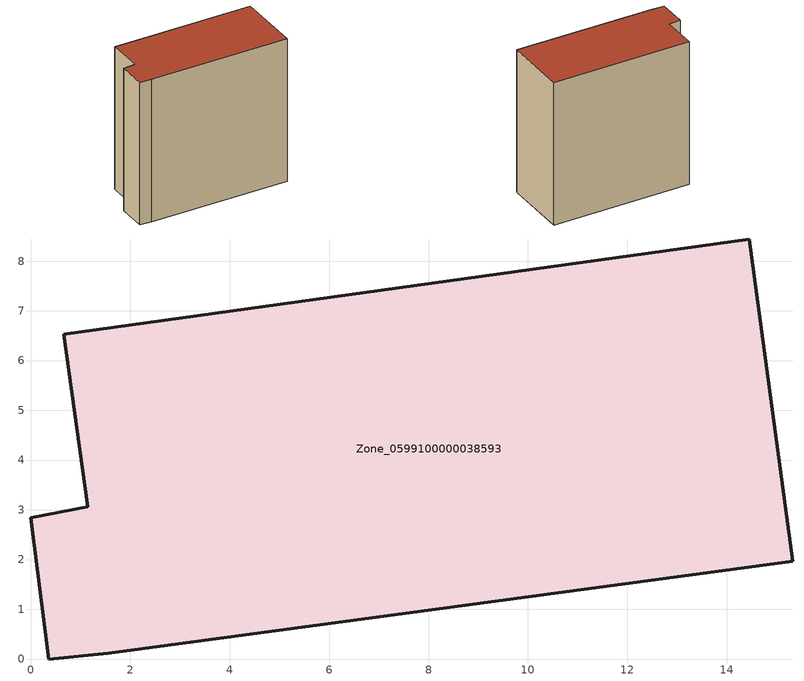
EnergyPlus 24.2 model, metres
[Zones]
Zone_0599100000038593
 floor ground (C_G): 0.36,0 0,2.84 1.15,3.06 0.67,6.53 14.45,8.45 15.33,1.96 1.56,0.11 z0
 wall outside (C_F): 0,2.84 0.36,0 1.56,0.11 15.33,1.96 14.45,8.45 0.67,6.53 1.15,3.06 0,2.84 z0:14.7
 roof outside (C_R): 14.45,8.45 0.67,6.53 1.15,3.06 0,2.84 0.36,0 1.56,0.11 15.33,1.96 z14.7
[BUILDING]
Pand.0599100000038593: North Axis=0; Terrain=City; Loads Convergence Tolerance Value=0.04; Temperature Convergence Tolerance Value=0.4; Solar Distribution=FullExterior; Maximum Number of Warmup Days=25; Minimum Number of Warmup Days=1
[Site:Location]
Rotterdam.The.Hague.AP_ZH_NLD Design_Conditions: Latitude=51.96; Longitude=4.45; Time Zone=1; Elevation=-4.5
[SITE:GROUNDTEMPERATURE:BUILDINGSURFACE]
18, 18, 18, 18, 18, 18, 18, 18, 18, 18, 18, 18
[MATERIAL] Thermal Absorptance=0.9; Solar Absorptance=0.7; Visible Absorptance=0.7
Name | Roughness | Thickness | Conductivity | Density | Specific Heat
G.TI.1946 | MediumSmooth | 0.15 | 1 | 540 | 1210
F.TI.1946 | Rough | 0.3 | 0.857143 | 1920 | 840
R.TI.1946 | MediumRough | 0.2 | 0.1 | 1500 | 1000
[CONSTRUCTION]
C_G: G.TI.1946
C_F: F.TI.1946
C_R: R.TI.1946
[ZONE]
Zone_0599100000038593: Type=1; Multiplier=1; Ceiling Height=Autocalculate; Volume=Autocalculate; Floor Area=autocalculate; Part of Total Floor Area=Yes
[ZONEINFILTRATION:DESIGNFLOWRATE]
Infil_Zone_0599100000038593: Zone or ZoneList or Space or SpaceList=Zone_0599100000038593; Schedule=AlwaysOn; Design Flow Rate Calculation Method=Flow/Area; Flow Rate per Floor Area=0.003; Constant Term Coefficient=1; Temperature Term Coefficient=0; Velocity Term Coefficient=0; Velocity Squared Term Coefficient=0
[HVACTEMPLATE:ZONE:IDEALLOADSAIRSYSTEM]
Zone_0599100000038593: Maximum Heating Supply Air Temperature=50; Minimum Cooling Supply Air Temperature=13; Maximum Heating Supply Air Humidity Ratio=0.0156; Minimum Cooling Supply Air Humidity Ratio=0.0077; Heating Limit=NoLimit; Cooling Limit=NoLimit; Dehumidification Control Type=ConstantSensibleHeatRatio; Cooling Sensible Heat Ratio=0.7; Dehumidification Setpoint=60; Humidification Control Type=None; Humidification Setpoint=30; Outdoor Air Method=None; Outdoor Air Flow Rate per Person=0.00944; Outdoor Air Flow Rate per Zone Floor Area=0; Outdoor Air Flow Rate per Zone=0; Demand Controlled Ventilation Type=None; Outdoor Air Economizer Type=NoEconomizer; Heat Recovery Type=None; Sensible Heat Recovery Effectiveness=0.7; Latent Heat Recovery Effectiveness=0.65
[ZONECONTROL:THERMOSTAT]
ThermostatControl_Zone_0599100000038593: Zone or ZoneList=Zone_0599100000038593; Control Type Schedule=DualSetpointControlType; Control 1=Thermostat_Zone_0599100000038593; Temperature Difference Between Cutout And Setpoint=0
[THERMOSTATSETPOINT:DUALSETPOINT]
Thermostat_Zone_0599100000038593: Heating Setpoint Temperature Schedule=HeatingSetpoint_Zone_0599100000038593; Cooling Setpoint Temperature Schedule=CoolingSetpoint_Zone_0599100000038593
[SCHEDULE:COMPACT]
HeatingSetpoint_Zone_0599100000038593: Through: 12/31, For: AllDays, Until: 24:00, 21
CoolingSetpoint_Zone_0599100000038593: Through: 12/31, For: AllDays, Until: 24:00, 24
DualSetpointControlType: Through: 12/31, For: AllDays, Until: 24:00, 4
AlwaysOn: Through: 12/31, For: AllDays, Until: 24:00, 1
